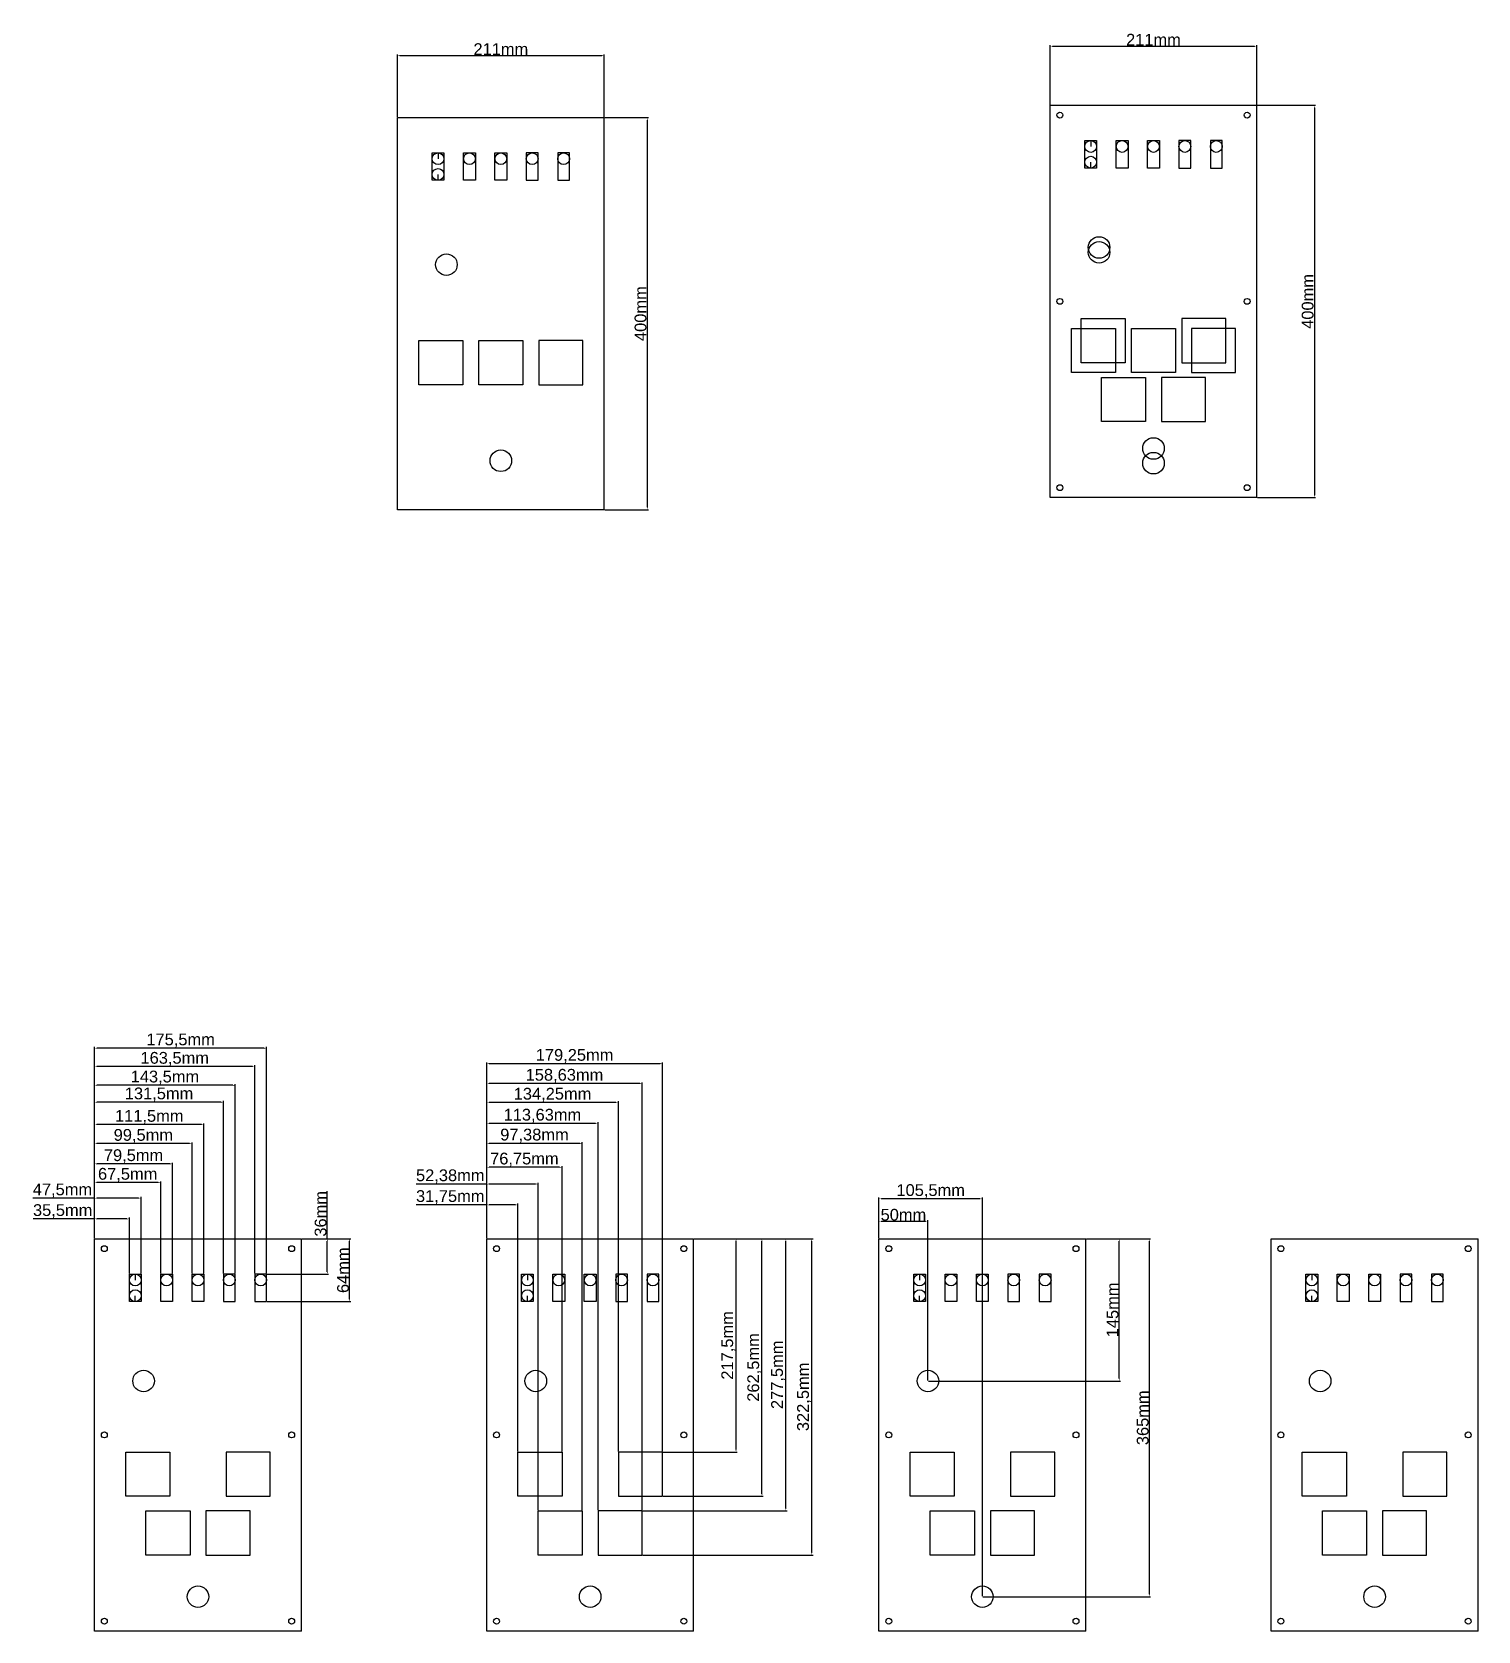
# Model space of a CAD drawing. Header units: centimetres. Extents: x 23876 to 29528, y 41633 to 43826.
# Drawn here: x 25174 to 26649, y 42195 to 43826 of the extents above; entities that cross this region are included whole.
import ezdxf

# ---------------------------------------------------------------- set-up
doc = ezdxf.new("R2010")
doc.units = ezdxf.units.CM
doc.styles.get("Standard").update_dxf_attribs({"font": 'arial.ttf'})
doc.dimstyles.new('ISO-25', dxfattribs={"dimtxt": 12, "dimasz": 2.5, "dimexe": 1.25, "dimexo": 0.625, "dimtad": 1, "dimtxsty": 'Standard', "dimcen": 2.5, "dimclrd": 1, "dimclre": 1, "dimadec": 0, "dimazin": 0, "dimtfac": 1, "dimtmove": 0, "dimatfit": 3, "dimfxl": 1, "dimarcsym": 0})

# ---------------------------------------------------------------- blocks, each defined once
blk = doc.blocks.new('*D36')
at = {"color": 1, "lineweight": -2, "transparency": 16777216}
for p, q in [((25237.6, 42615.6), (25175.1, 42615.6)), ((25237.6, 42595.9), (25237.6, 42616.9)), ((25270.6, 42615.6), (25240.1, 42615.6)), ((25273.1, 42559.9), (25273.1, 42616.9))]:
    blk.add_line(p, q, dxfattribs=at)
at = {"color": 1, "transparency": 16777216}
for points in [[(25240.1, 42616), (25240.1, 42615.2), (25237.6, 42615.6)], [(25270.6, 42616), (25270.6, 42615.2), (25273.1, 42615.6)]]:
    blk.add_solid(points, dxfattribs=at)
at = {"layer": 'Defpoints', "color": 0, "transparency": 16777216}
for p in [(25237.6, 42615.6), (25237.6, 42595.3), (25273.1, 42559.3)]:
    blk.add_point(p, dxfattribs=at)
at = {"color": 0, "transparency": 16777216, "insert": (25205.1, 42623.5), "char_height": 12, "attachment_point": 5}
blk.add_mtext('35,5mm', dxfattribs=at)
blk = doc.blocks.new('*D37')
at = {"color": 1, "lineweight": -2, "transparency": 16777216}
for p, q in [((25237.6, 42636.8), (25174.6, 42636.8)), ((25237.6, 42595.9), (25237.6, 42638)), ((25282.6, 42636.8), (25240.1, 42636.8)), ((25285.1, 42559.9), (25285.1, 42638))]:
    blk.add_line(p, q, dxfattribs=at)
at = {"color": 1, "transparency": 16777216}
for points in [[(25240.1, 42637.2), (25240.1, 42636.4), (25237.6, 42636.8)], [(25282.6, 42637.2), (25282.6, 42636.4), (25285.1, 42636.8)]]:
    blk.add_solid(points, dxfattribs=at)
at = {"layer": 'Defpoints', "color": 0, "transparency": 16777216}
for p in [(25237.6, 42636.8), (25237.6, 42595.3), (25285.1, 42559.3)]:
    blk.add_point(p, dxfattribs=at)
at = {"color": 0, "transparency": 16777216, "insert": (25204.9, 42644.6), "char_height": 12, "attachment_point": 5}
blk.add_mtext('47,5mm', dxfattribs=at)
blk = doc.blocks.new('*D38')
at = {"color": 1, "lineweight": -2, "transparency": 16777216}
for p, q in [((25237.6, 42595.9), (25237.6, 42653.9)), ((25302.6, 42652.6), (25240.1, 42652.6)), ((25305.1, 42559.9), (25305.1, 42653.9))]:
    blk.add_line(p, q, dxfattribs=at)
at = {"color": 1, "transparency": 16777216}
for points in [[(25240.1, 42653.1), (25240.1, 42652.2), (25237.6, 42652.6)], [(25302.6, 42653.1), (25302.6, 42652.2), (25305.1, 42652.6)]]:
    blk.add_solid(points, dxfattribs=at)
at = {"layer": 'Defpoints', "color": 0, "transparency": 16777216}
for p in [(25237.6, 42652.6), (25237.6, 42595.3), (25305.1, 42559.3)]:
    blk.add_point(p, dxfattribs=at)
at = {"color": 0, "transparency": 16777216, "insert": (25271.4, 42660.5), "char_height": 12, "attachment_point": 5}
blk.add_mtext('67,5mm', dxfattribs=at)
blk = doc.blocks.new('*D39')
at = {"color": 1, "lineweight": -2, "transparency": 16777216}
for p, q in [((25237.6, 42595.9), (25237.6, 42672.9)), ((25314.6, 42671.7), (25240.1, 42671.7)), ((25317.1, 42559.9), (25317.1, 42672.9))]:
    blk.add_line(p, q, dxfattribs=at)
at = {"color": 1, "transparency": 16777216}
for points in [[(25240.1, 42672.1), (25240.1, 42671.3), (25237.6, 42671.7)], [(25314.6, 42672.1), (25314.6, 42671.3), (25317.1, 42671.7)]]:
    blk.add_solid(points, dxfattribs=at)
at = {"layer": 'Defpoints', "color": 0, "transparency": 16777216}
for p in [(25237.6, 42671.7), (25237.6, 42595.3), (25317.1, 42559.3)]:
    blk.add_point(p, dxfattribs=at)
at = {"color": 0, "transparency": 16777216, "insert": (25277.4, 42679.5), "char_height": 12, "attachment_point": 5}
blk.add_mtext('79,5mm', dxfattribs=at)
blk = doc.blocks.new('*D40')
at = {"color": 1, "lineweight": -2, "transparency": 16777216}
for p, q in [((25237.6, 42595.9), (25237.6, 42693.6)), ((25334.6, 42692.4), (25240.1, 42692.4)), ((25337.1, 42559.9), (25337.1, 42693.6))]:
    blk.add_line(p, q, dxfattribs=at)
at = {"color": 1, "transparency": 16777216}
for points in [[(25240.1, 42692.8), (25240.1, 42692), (25237.6, 42692.4)], [(25334.6, 42692.8), (25334.6, 42692), (25337.1, 42692.4)]]:
    blk.add_solid(points, dxfattribs=at)
at = {"layer": 'Defpoints', "color": 0, "transparency": 16777216}
for p in [(25237.6, 42692.4), (25237.6, 42595.3), (25337.1, 42559.3)]:
    blk.add_point(p, dxfattribs=at)
at = {"color": 0, "transparency": 16777216, "insert": (25287.4, 42700.2), "char_height": 12, "attachment_point": 5}
blk.add_mtext('99,5mm', dxfattribs=at)
blk = doc.blocks.new('*D41')
at = {"color": 1, "lineweight": -2, "transparency": 16777216}
for p, q in [((25237.6, 42595.9), (25237.6, 42713.1)), ((25349.1, 42559.9), (25349.1, 42713.1)), ((25346.6, 42711.8), (25240.1, 42711.8))]:
    blk.add_line(p, q, dxfattribs=at)
at = {"color": 1, "transparency": 16777216}
for points in [[(25240.1, 42712.2), (25240.1, 42711.4), (25237.6, 42711.8)], [(25346.6, 42712.2), (25346.6, 42711.4), (25349.1, 42711.8)]]:
    blk.add_solid(points, dxfattribs=at)
at = {"layer": 'Defpoints', "color": 0, "transparency": 16777216}
for p in [(25237.6, 42711.8), (25237.6, 42595.3), (25349.1, 42559.3)]:
    blk.add_point(p, dxfattribs=at)
at = {"color": 0, "transparency": 16777216, "insert": (25293.4, 42719.6), "char_height": 12, "attachment_point": 5}
blk.add_mtext('111,5mm', dxfattribs=at)
blk = doc.blocks.new('*D42')
at = {"color": 1, "lineweight": -2, "transparency": 16777216}
for p, q in [((25237.6, 42595.9), (25237.6, 42735.9)), ((25366.6, 42734.6), (25240.1, 42734.6)), ((25369.1, 42559.9), (25369.1, 42735.9))]:
    blk.add_line(p, q, dxfattribs=at)
at = {"color": 1, "transparency": 16777216}
for points in [[(25240.1, 42735), (25240.1, 42734.2), (25237.6, 42734.6)], [(25366.6, 42735), (25366.6, 42734.2), (25369.1, 42734.6)]]:
    blk.add_solid(points, dxfattribs=at)
at = {"layer": 'Defpoints', "color": 0, "transparency": 16777216}
for p in [(25237.6, 42734.6), (25237.6, 42595.3), (25369.1, 42559.3)]:
    blk.add_point(p, dxfattribs=at)
at = {"color": 0, "transparency": 16777216, "insert": (25303.4, 42742.5), "char_height": 12, "attachment_point": 5}
blk.add_mtext('131,5mm', dxfattribs=at)
blk = doc.blocks.new('*D43')
at = {"color": 1, "lineweight": -2, "transparency": 16777216}
for p, q in [((25237.6, 42595.9), (25237.6, 42753.1)), ((25378.6, 42751.9), (25240.1, 42751.9)), ((25381.1, 42559.9), (25381.1, 42753.1))]:
    blk.add_line(p, q, dxfattribs=at)
at = {"color": 1, "transparency": 16777216}
for points in [[(25240.1, 42752.3), (25240.1, 42751.4), (25237.6, 42751.9)], [(25378.6, 42752.3), (25378.6, 42751.4), (25381.1, 42751.9)]]:
    blk.add_solid(points, dxfattribs=at)
at = {"layer": 'Defpoints', "color": 0, "transparency": 16777216}
for p in [(25237.6, 42751.9), (25237.6, 42595.3), (25381.1, 42559.3)]:
    blk.add_point(p, dxfattribs=at)
at = {"color": 0, "transparency": 16777216, "insert": (25309.4, 42759.7), "char_height": 12, "attachment_point": 5}
blk.add_mtext('143,5mm', dxfattribs=at)
blk = doc.blocks.new('*D44')
at = {"color": 1, "lineweight": -2, "transparency": 16777216}
for p, q in [((25237.6, 42595.9), (25237.6, 42772.3)), ((25398.6, 42771), (25240.1, 42771)), ((25401.1, 42559.9), (25401.1, 42772.3))]:
    blk.add_line(p, q, dxfattribs=at)
at = {"color": 1, "transparency": 16777216}
for points in [[(25240.1, 42771.4), (25240.1, 42770.6), (25237.6, 42771)], [(25398.6, 42771.4), (25398.6, 42770.6), (25401.1, 42771)]]:
    blk.add_solid(points, dxfattribs=at)
at = {"layer": 'Defpoints', "color": 0, "transparency": 16777216}
for p in [(25237.6, 42771), (25237.6, 42595.3), (25401.1, 42559.3)]:
    blk.add_point(p, dxfattribs=at)
at = {"color": 0, "transparency": 16777216, "insert": (25319.4, 42778.8), "char_height": 12, "attachment_point": 5}
blk.add_mtext('163,5mm', dxfattribs=at)
blk = doc.blocks.new('*D45')
at = {"color": 1, "lineweight": -2, "transparency": 16777216}
for p, q in [((25237.6, 42595.9), (25237.6, 42791)), ((25410.6, 42789.7), (25240.1, 42789.7)), ((25413.1, 42559.9), (25413.1, 42791))]:
    blk.add_line(p, q, dxfattribs=at)
at = {"color": 1, "transparency": 16777216}
for points in [[(25240.1, 42790.1), (25240.1, 42789.3), (25237.6, 42789.7)], [(25410.6, 42790.1), (25410.6, 42789.3), (25413.1, 42789.7)]]:
    blk.add_solid(points, dxfattribs=at)
at = {"layer": 'Defpoints', "color": 0, "transparency": 16777216}
for p in [(25237.6, 42789.7), (25237.6, 42595.3), (25413.1, 42559.3)]:
    blk.add_point(p, dxfattribs=at)
at = {"color": 0, "transparency": 16777216, "insert": (25325.4, 42797.6), "char_height": 12, "attachment_point": 5}
blk.add_mtext('175,5mm', dxfattribs=at)
blk = doc.blocks.new('*D49')
at = {"color": 1, "lineweight": -2, "transparency": 16777216}
for p, q in [((25637.6, 42629.9), (25565.8, 42629.9)), ((25637.6, 42595.9), (25637.6, 42631.2)), ((25666.9, 42629.9), (25640.1, 42629.9)), ((25669.4, 42378.4), (25669.4, 42631.2))]:
    blk.add_line(p, q, dxfattribs=at)
at = {"color": 1, "transparency": 16777216}
for points in [[(25640.1, 42630.3), (25640.1, 42629.5), (25637.6, 42629.9)], [(25666.9, 42630.3), (25666.9, 42629.5), (25669.4, 42629.9)]]:
    blk.add_solid(points, dxfattribs=at)
at = {"layer": 'Defpoints', "color": 0, "transparency": 16777216}
for p in [(25637.6, 42629.9), (25637.6, 42595.3), (25669.4, 42377.8)]:
    blk.add_point(p, dxfattribs=at)
at = {"color": 0, "transparency": 16777216, "insert": (25600.4, 42637.8), "char_height": 12, "attachment_point": 5}
blk.add_mtext('31,75mm', dxfattribs=at)
blk = doc.blocks.new('*D50')
at = {"color": 1, "lineweight": -2, "transparency": 16777216}
for p, q in [((25637.6, 42651.2), (25565.8, 42651.2)), ((25637.6, 42595.9), (25637.6, 42652.4)), ((25687.5, 42651.2), (25640.1, 42651.2)), ((25690, 42318.4), (25690, 42652.4))]:
    blk.add_line(p, q, dxfattribs=at)
at = {"color": 1, "transparency": 16777216}
for points in [[(25640.1, 42651.6), (25640.1, 42650.7), (25637.6, 42651.2)], [(25687.5, 42651.6), (25687.5, 42650.7), (25690, 42651.2)]]:
    blk.add_solid(points, dxfattribs=at)
at = {"layer": 'Defpoints', "color": 0, "transparency": 16777216}
for p in [(25637.6, 42651.2), (25637.6, 42595.3), (25690, 42317.8)]:
    blk.add_point(p, dxfattribs=at)
at = {"color": 0, "transparency": 16777216, "insert": (25600.4, 42659), "char_height": 12, "attachment_point": 5}
blk.add_mtext('52,38mm', dxfattribs=at)
blk = doc.blocks.new('*D51')
at = {"color": 1, "lineweight": -2, "transparency": 16777216}
for p, q in [((25637.6, 42595.9), (25637.6, 42669.5)), ((25711.9, 42668.3), (25640.1, 42668.3)), ((25714.4, 42378.4), (25714.4, 42669.5))]:
    blk.add_line(p, q, dxfattribs=at)
at = {"color": 1, "transparency": 16777216}
for points in [[(25640.1, 42668.7), (25640.1, 42667.9), (25637.6, 42668.3)], [(25711.9, 42668.7), (25711.9, 42667.9), (25714.4, 42668.3)]]:
    blk.add_solid(points, dxfattribs=at)
at = {"layer": 'Defpoints', "color": 0, "transparency": 16777216}
for p in [(25637.6, 42668.3), (25637.6, 42595.3), (25714.4, 42377.8)]:
    blk.add_point(p, dxfattribs=at)
at = {"color": 0, "transparency": 16777216, "insert": (25676, 42676.1), "char_height": 12, "attachment_point": 5}
blk.add_mtext('76,75mm', dxfattribs=at)
blk = doc.blocks.new('*D52')
at = {"color": 1, "lineweight": -2, "transparency": 16777216}
for p, q in [((25637.6, 42595.9), (25637.6, 42693.9)), ((25732.5, 42692.7), (25640.1, 42692.7)), ((25735, 42318.4), (25735, 42693.9))]:
    blk.add_line(p, q, dxfattribs=at)
at = {"color": 1, "transparency": 16777216}
for points in [[(25640.1, 42693.1), (25640.1, 42692.3), (25637.6, 42692.7)], [(25732.5, 42693.1), (25732.5, 42692.3), (25735, 42692.7)]]:
    blk.add_solid(points, dxfattribs=at)
at = {"layer": 'Defpoints', "color": 0, "transparency": 16777216}
for p in [(25637.6, 42692.7), (25637.6, 42595.3), (25735, 42317.8)]:
    blk.add_point(p, dxfattribs=at)
at = {"color": 0, "transparency": 16777216, "insert": (25686.3, 42700.5), "char_height": 12, "attachment_point": 5}
blk.add_mtext('97,38mm', dxfattribs=at)
blk = doc.blocks.new('*D53')
at = {"color": 1, "lineweight": -2, "transparency": 16777216}
for p, q in [((25637.6, 42595.9), (25637.6, 42714.3)), ((25751.2, 42318.4), (25751.2, 42714.3)), ((25748.7, 42713), (25640.1, 42713))]:
    blk.add_line(p, q, dxfattribs=at)
at = {"color": 1, "transparency": 16777216}
for points in [[(25640.1, 42713.4), (25640.1, 42712.6), (25637.6, 42713)], [(25748.7, 42713.4), (25748.7, 42712.6), (25751.2, 42713)]]:
    blk.add_solid(points, dxfattribs=at)
at = {"layer": 'Defpoints', "color": 0, "transparency": 16777216}
for p in [(25637.6, 42713), (25637.6, 42595.3), (25751.2, 42317.8)]:
    blk.add_point(p, dxfattribs=at)
at = {"color": 0, "transparency": 16777216, "insert": (25694.4, 42720.8), "char_height": 12, "attachment_point": 5}
blk.add_mtext('113,63mm', dxfattribs=at)
blk = doc.blocks.new('*D54')
at = {"color": 1, "lineweight": -2, "transparency": 16777216}
for p, q in [((25637.6, 42595.9), (25637.6, 42735.6)), ((25769.4, 42734.3), (25640.1, 42734.3)), ((25771.9, 42378.4), (25771.9, 42735.6))]:
    blk.add_line(p, q, dxfattribs=at)
at = {"color": 1, "transparency": 16777216}
for points in [[(25640.1, 42734.7), (25640.1, 42733.9), (25637.6, 42734.3)], [(25769.4, 42734.7), (25769.4, 42733.9), (25771.9, 42734.3)]]:
    blk.add_solid(points, dxfattribs=at)
at = {"layer": 'Defpoints', "color": 0, "transparency": 16777216}
for p in [(25637.6, 42734.3), (25637.6, 42595.3), (25771.9, 42377.8)]:
    blk.add_point(p, dxfattribs=at)
at = {"color": 0, "transparency": 16777216, "insert": (25704.7, 42742.2), "char_height": 12, "attachment_point": 5}
blk.add_mtext('134,25mm', dxfattribs=at)
blk = doc.blocks.new('*D55')
at = {"color": 1, "lineweight": -2, "transparency": 16777216}
for p, q in [((25637.6, 42595.9), (25637.6, 42754.9)), ((25793.7, 42753.6), (25640.1, 42753.6)), ((25796.2, 42318.4), (25796.2, 42754.9))]:
    blk.add_line(p, q, dxfattribs=at)
at = {"color": 1, "transparency": 16777216}
for points in [[(25640.1, 42754), (25640.1, 42753.2), (25637.6, 42753.6)], [(25793.7, 42754), (25793.7, 42753.2), (25796.2, 42753.6)]]:
    blk.add_solid(points, dxfattribs=at)
at = {"layer": 'Defpoints', "color": 0, "transparency": 16777216}
for p in [(25637.6, 42753.6), (25637.6, 42595.3), (25796.2, 42317.8)]:
    blk.add_point(p, dxfattribs=at)
at = {"color": 0, "transparency": 16777216, "insert": (25716.9, 42761.5), "char_height": 12, "attachment_point": 5}
blk.add_mtext('158,63mm', dxfattribs=at)
blk = doc.blocks.new('*D56')
at = {"color": 1, "lineweight": -2, "transparency": 16777216}
for p, q in [((25637.6, 42595.9), (25637.6, 42775.2)), ((25814.4, 42773.9), (25640.1, 42773.9)), ((25816.9, 42378.4), (25816.9, 42775.2))]:
    blk.add_line(p, q, dxfattribs=at)
at = {"color": 1, "transparency": 16777216}
for points in [[(25640.1, 42774.4), (25640.1, 42773.5), (25637.6, 42773.9)], [(25814.4, 42774.4), (25814.4, 42773.5), (25816.9, 42773.9)]]:
    blk.add_solid(points, dxfattribs=at)
at = {"layer": 'Defpoints', "color": 0, "transparency": 16777216}
for p in [(25637.6, 42773.9), (25637.6, 42595.3), (25816.9, 42377.8)]:
    blk.add_point(p, dxfattribs=at)
at = {"color": 0, "transparency": 16777216, "insert": (25727.2, 42781.8), "char_height": 12, "attachment_point": 5}
blk.add_mtext('179,25mm', dxfattribs=at)
blk = doc.blocks.new('*D57')
at = {"color": 1, "lineweight": -2, "transparency": 16777216}
for p, q in [((26037.6, 42595.9), (26037.6, 42614.3)), ((26085.1, 42613), (26040.1, 42613)), ((26087.6, 42450.9), (26087.6, 42614.3))]:
    blk.add_line(p, q, dxfattribs=at)
at = {"color": 1, "transparency": 16777216}
for points in [[(26040.1, 42613.4), (26040.1, 42612.6), (26037.6, 42613)], [(26085.1, 42613.4), (26085.1, 42612.6), (26087.6, 42613)]]:
    blk.add_solid(points, dxfattribs=at)
at = {"layer": 'Defpoints', "color": 0, "transparency": 16777216}
for p in [(26037.6, 42613), (26037.6, 42595.3), (26087.6, 42450.3)]:
    blk.add_point(p, dxfattribs=at)
at = {"color": 0, "transparency": 16777216, "insert": (26062.6, 42619.8), "char_height": 12, "attachment_point": 5}
blk.add_mtext('50mm', dxfattribs=at)
blk = doc.blocks.new('*D58')
at = {"color": 1, "lineweight": -2, "transparency": 16777216}
for p, q in [((26037.6, 42595.9), (26037.6, 42637.4)), ((26140.6, 42636.1), (26040.1, 42636.1)), ((26143.1, 42230.9), (26143.1, 42637.4))]:
    blk.add_line(p, q, dxfattribs=at)
at = {"color": 1, "transparency": 16777216}
for points in [[(26040.1, 42636.5), (26040.1, 42635.7), (26037.6, 42636.1)], [(26140.6, 42636.5), (26140.6, 42635.7), (26143.1, 42636.1)]]:
    blk.add_solid(points, dxfattribs=at)
at = {"layer": 'Defpoints', "color": 0, "transparency": 16777216}
for p in [(26037.6, 42636.1), (26037.6, 42595.3), (26143.1, 42230.3)]:
    blk.add_point(p, dxfattribs=at)
at = {"color": 0, "transparency": 16777216, "insert": (26090.4, 42643.9), "char_height": 12, "attachment_point": 5}
blk.add_mtext('105,5mm', dxfattribs=at)
blk = doc.blocks.new('*D59')
at = {"color": 1, "lineweight": -2, "transparency": 16777216}
for p, q in [((25475, 42595.3), (25475, 42643.8)), ((25449.2, 42595.3), (25476.2, 42595.3)), ((25475, 42561.8), (25475, 42592.8)), ((25413.7, 42559.3), (25476.2, 42559.3))]:
    blk.add_line(p, q, dxfattribs=at)
at = {"color": 1, "transparency": 16777216}
for points in [[(25474.6, 42592.8), (25475.4, 42592.8), (25475, 42595.3)], [(25474.6, 42561.8), (25475.4, 42561.8), (25475, 42559.3)]]:
    blk.add_solid(points, dxfattribs=at)
at = {"layer": 'Defpoints', "color": 0, "transparency": 16777216}
for p in [(25448.6, 42595.3), (25475, 42595.3), (25413.1, 42559.3)]:
    blk.add_point(p, dxfattribs=at)
at = {"color": 0, "transparency": 16777216, "insert": (25468.2, 42620.8), "char_height": 12, "attachment_point": 5, "rotation": 90}
blk.add_mtext('36mm', dxfattribs=at)
blk = doc.blocks.new('*D60')
at = {"color": 1, "lineweight": -2, "transparency": 16777216}
for p, q in [((25449.2, 42595.3), (25499.1, 42595.3)), ((25497.8, 42533.8), (25497.8, 42592.8)), ((25413.7, 42531.3), (25499.1, 42531.3))]:
    blk.add_line(p, q, dxfattribs=at)
at = {"color": 1, "transparency": 16777216}
for points in [[(25497.4, 42592.8), (25498.3, 42592.8), (25497.8, 42595.3)], [(25497.4, 42533.8), (25498.3, 42533.8), (25497.8, 42531.3)]]:
    blk.add_solid(points, dxfattribs=at)
at = {"layer": 'Defpoints', "color": 0, "transparency": 16777216}
for p in [(25448.6, 42595.3), (25497.8, 42595.3), (25413.1, 42531.3)]:
    blk.add_point(p, dxfattribs=at)
at = {"color": 0, "transparency": 16777216, "insert": (25491.1, 42563.3), "char_height": 12, "attachment_point": 5, "rotation": 90}
blk.add_mtext('64mm', dxfattribs=at)
blk = doc.blocks.new('*D61')
at = {"color": 1, "lineweight": -2, "transparency": 16777216}
for p, q in [((25849.2, 42595.3), (25893.1, 42595.3)), ((25891.9, 42380.3), (25891.9, 42592.8)), ((25817.5, 42377.8), (25893.1, 42377.8))]:
    blk.add_line(p, q, dxfattribs=at)
at = {"color": 1, "transparency": 16777216}
for points in [[(25891.4, 42592.8), (25892.3, 42592.8), (25891.9, 42595.3)], [(25891.4, 42380.3), (25892.3, 42380.3), (25891.9, 42377.8)]]:
    blk.add_solid(points, dxfattribs=at)
at = {"layer": 'Defpoints', "color": 0, "transparency": 16777216}
for p in [(25848.6, 42595.3), (25891.9, 42595.3), (25816.9, 42377.8)]:
    blk.add_point(p, dxfattribs=at)
at = {"color": 0, "transparency": 16777216, "insert": (25884, 42486.6), "char_height": 12, "attachment_point": 5, "rotation": 90}
blk.add_mtext('217,5mm', dxfattribs=at)
blk = doc.blocks.new('*D62')
at = {"color": 1, "lineweight": -2, "transparency": 16777216}
for p, q in [((25849.2, 42595.3), (25919.6, 42595.3)), ((25918.3, 42335.3), (25918.3, 42592.8)), ((25817.5, 42332.8), (25919.6, 42332.8))]:
    blk.add_line(p, q, dxfattribs=at)
at = {"color": 1, "transparency": 16777216}
for points in [[(25917.9, 42592.8), (25918.7, 42592.8), (25918.3, 42595.3)], [(25917.9, 42335.3), (25918.7, 42335.3), (25918.3, 42332.8)]]:
    blk.add_solid(points, dxfattribs=at)
at = {"layer": 'Defpoints', "color": 0, "transparency": 16777216}
for p in [(25848.6, 42595.3), (25918.3, 42595.3), (25816.9, 42332.8)]:
    blk.add_point(p, dxfattribs=at)
at = {"color": 0, "transparency": 16777216, "insert": (25910.5, 42464.1), "char_height": 12, "attachment_point": 5, "rotation": 90}
blk.add_mtext('262,5mm', dxfattribs=at)
blk = doc.blocks.new('*D63')
at = {"color": 1, "lineweight": -2, "transparency": 16777216}
for p, q in [((25849.9, 42595.3), (25943.9, 42595.3)), ((25942.7, 42320.3), (25942.7, 42592.8)), ((25796.9, 42317.8), (25943.9, 42317.8))]:
    blk.add_line(p, q, dxfattribs=at)
at = {"color": 1, "transparency": 16777216}
for points in [[(25942.3, 42592.8), (25943.1, 42592.8), (25942.7, 42595.3)], [(25942.3, 42320.3), (25943.1, 42320.3), (25942.7, 42317.8)]]:
    blk.add_solid(points, dxfattribs=at)
at = {"layer": 'Defpoints', "color": 0, "transparency": 16777216}
for p in [(25849.2, 42595.3), (25942.7, 42595.3), (25796.2, 42317.8)]:
    blk.add_point(p, dxfattribs=at)
at = {"color": 0, "transparency": 16777216, "insert": (25934.8, 42456.6), "char_height": 12, "attachment_point": 5, "rotation": 90}
blk.add_mtext('277,5mm', dxfattribs=at)
blk = doc.blocks.new('*D64')
at = {"color": 1, "lineweight": -2, "transparency": 16777216}
for p, q in [((25849.2, 42595.3), (25970.4, 42595.3)), ((25969.1, 42275.3), (25969.1, 42592.8)), ((25796.9, 42272.8), (25970.4, 42272.8))]:
    blk.add_line(p, q, dxfattribs=at)
at = {"color": 1, "transparency": 16777216}
for points in [[(25968.7, 42592.8), (25969.6, 42592.8), (25969.1, 42595.3)], [(25968.7, 42275.3), (25969.6, 42275.3), (25969.1, 42272.8)]]:
    blk.add_solid(points, dxfattribs=at)
at = {"layer": 'Defpoints', "color": 0, "transparency": 16777216}
for p in [(25848.6, 42595.3), (25969.1, 42595.3), (25796.2, 42272.8)]:
    blk.add_point(p, dxfattribs=at)
at = {"color": 0, "transparency": 16777216, "insert": (25961.3, 42434.1), "char_height": 12, "attachment_point": 5, "rotation": 90}
blk.add_mtext('322,5mm', dxfattribs=at)
blk = doc.blocks.new('*D65')
at = {"color": 1, "lineweight": -2, "transparency": 16777216}
for p, q in [((26249.2, 42595.3), (26284, 42595.3)), ((26282.7, 42452.8), (26282.7, 42592.8)), ((26088.2, 42450.3), (26284, 42450.3))]:
    blk.add_line(p, q, dxfattribs=at)
at = {"color": 1, "transparency": 16777216}
for points in [[(26282.3, 42592.8), (26283.1, 42592.8), (26282.7, 42595.3)], [(26282.3, 42452.8), (26283.1, 42452.8), (26282.7, 42450.3)]]:
    blk.add_solid(points, dxfattribs=at)
at = {"layer": 'Defpoints', "color": 0, "transparency": 16777216}
for p in [(26248.6, 42595.3), (26282.7, 42595.3), (26087.6, 42450.3)]:
    blk.add_point(p, dxfattribs=at)
at = {"color": 0, "transparency": 16777216, "insert": (26275.9, 42522.8), "char_height": 12, "attachment_point": 5, "rotation": 90}
blk.add_mtext('145mm', dxfattribs=at)
blk = doc.blocks.new('*D66')
at = {"color": 1, "lineweight": -2, "transparency": 16777216}
for p, q in [((26249.9, 42595.3), (26314.7, 42595.3)), ((26313.5, 42232.8), (26313.5, 42592.8)), ((26143.7, 42230.3), (26314.7, 42230.3))]:
    blk.add_line(p, q, dxfattribs=at)
at = {"color": 1, "transparency": 16777216}
for points in [[(26313.1, 42592.8), (26313.9, 42592.8), (26313.5, 42595.3)], [(26313.1, 42232.8), (26313.9, 42232.8), (26313.5, 42230.3)]]:
    blk.add_solid(points, dxfattribs=at)
at = {"layer": 'Defpoints', "color": 0, "transparency": 16777216}
for p in [(26249.2, 42595.3), (26313.5, 42595.3), (26143.1, 42230.3)]:
    blk.add_point(p, dxfattribs=at)
at = {"color": 0, "transparency": 16777216, "insert": (26306.7, 42412.8), "char_height": 12, "attachment_point": 5, "rotation": 90}
blk.add_mtext('365mm', dxfattribs=at)
blk = doc.blocks.new('*D74')
at = {"color": 1, "lineweight": -2, "transparency": 16777216}
for p, q in [((26212.1, 43752), (26212.1, 43812.9)), ((26214.6, 43811.7), (26420.6, 43811.7)), ((26423.1, 43752), (26423.1, 43812.9))]:
    blk.add_line(p, q, dxfattribs=at)
at = {"color": 1, "transparency": 16777216}
for points in [[(26214.6, 43812.1), (26214.6, 43811.3), (26212.1, 43811.7)], [(26420.6, 43812.1), (26420.6, 43811.3), (26423.1, 43811.7)]]:
    blk.add_solid(points, dxfattribs=at)
at = {"layer": 'Defpoints', "color": 0, "transparency": 16777216}
for p in [(26423.1, 43811.7), (26212.1, 43751.4), (26423.1, 43751.4)]:
    blk.add_point(p, dxfattribs=at)
at = {"color": 0, "transparency": 16777216, "insert": (26317.6, 43818.3), "char_height": 12, "attachment_point": 5}
blk.add_mtext('211mm', dxfattribs=at)
blk = doc.blocks.new('*D75')
at = {"color": 1, "lineweight": -2, "transparency": 16777216}
for p, q in [((26423.8, 43751.4), (26482.9, 43751.4)), ((26481.7, 43748.9), (26481.7, 43353.9)), ((26423.8, 43351.4), (26482.9, 43351.4))]:
    blk.add_line(p, q, dxfattribs=at)
at = {"color": 1, "transparency": 16777216}
for points in [[(26481.3, 43748.9), (26482.1, 43748.9), (26481.7, 43751.4)], [(26481.3, 43353.9), (26482.1, 43353.9), (26481.7, 43351.4)]]:
    blk.add_solid(points, dxfattribs=at)
at = {"layer": 'Defpoints', "color": 0, "transparency": 16777216}
for p in [(26423.1, 43751.4), (26423.1, 43351.4), (26481.7, 43351.4)]:
    blk.add_point(p, dxfattribs=at)
at = {"color": 0, "transparency": 16777216, "insert": (26474.9, 43551.4), "char_height": 12, "attachment_point": 5, "rotation": 90}
blk.add_mtext('400mm', dxfattribs=at)
blk = doc.blocks.new('*D76')
at = {"color": 1, "lineweight": -2, "transparency": 16777216}
for p, q in [((25546.5, 43739.5), (25546.5, 43803.3)), ((25549, 43802.1), (25755, 43802.1)), ((25757.5, 43739.5), (25757.5, 43803.3))]:
    blk.add_line(p, q, dxfattribs=at)
at = {"color": 1, "transparency": 16777216}
for points in [[(25549, 43802.5), (25549, 43801.6), (25546.5, 43802.1)], [(25755, 43802.5), (25755, 43801.6), (25757.5, 43802.1)]]:
    blk.add_solid(points, dxfattribs=at)
at = {"layer": 'Defpoints', "color": 0, "transparency": 16777216}
for p in [(25757.5, 43802.1), (25546.5, 43738.9), (25757.5, 43738.9)]:
    blk.add_point(p, dxfattribs=at)
at = {"color": 0, "transparency": 16777216, "insert": (25652, 43808.7), "char_height": 12, "attachment_point": 5}
blk.add_mtext('211mm', dxfattribs=at)
blk = doc.blocks.new('*D77')
at = {"color": 1, "lineweight": -2, "transparency": 16777216}
for p, q in [((25758.1, 43738.9), (25802.5, 43738.9)), ((25801.3, 43736.4), (25801.3, 43341.4)), ((25758.1, 43338.9), (25802.5, 43338.9))]:
    blk.add_line(p, q, dxfattribs=at)
at = {"color": 1, "transparency": 16777216}
for points in [[(25800.9, 43736.4), (25801.7, 43736.4), (25801.3, 43738.9)], [(25800.9, 43341.4), (25801.7, 43341.4), (25801.3, 43338.9)]]:
    blk.add_solid(points, dxfattribs=at)
at = {"layer": 'Defpoints', "color": 0, "transparency": 16777216}
for p in [(25757.5, 43738.9), (25757.5, 43338.9), (25801.3, 43338.9)]:
    blk.add_point(p, dxfattribs=at)
at = {"color": 0, "transparency": 16777216, "insert": (25794.5, 43538.9), "char_height": 12, "attachment_point": 5, "rotation": 90}
blk.add_mtext('400mm', dxfattribs=at)

msp = doc.modelspace()

# ---------------------------------------------------------------- linework, layer by layer
at = {"color": 2}
for p, q in [((26212.137, 43351.416), (26212.137, 43751.416)), ((26212.137, 43751.416), (26423.137, 43751.416)), ((26423.137, 43351.416), (26423.137, 43751.416)), ((26247.637, 43715.416), (26259.637, 43715.416)), ((26247.637, 43687.416), (26247.637, 43715.416)), ((26253.637, 43715.416), (26253.637, 43709.416)), ((26259.637, 43715.416), (26259.637, 43687.416)), ((26279.637, 43715.416), (26291.637, 43715.416)), ((26279.637, 43687.416), (26279.637, 43715.416)), ((26291.637, 43715.416), (26291.637, 43687.416)), ((26311.637, 43715.416), (26323.637, 43715.416)), ((26311.637, 43687.416), (26311.637, 43715.416)), ((26323.637, 43715.416), (26323.637, 43687.416)), ((26355.637, 43715.416), (26343.637, 43715.416)), ((26343.637, 43715.416), (26343.637, 43687.416)), ((26355.637, 43687.416), (26355.637, 43715.416)), ((26387.637, 43715.416), (26375.637, 43715.416)), ((26375.637, 43715.416), (26375.637, 43687.416)), ((26387.637, 43687.416), (26387.637, 43715.416)), ((26253.637, 43687.416), (26253.637, 43693.416)), ((26259.637, 43687.416), (26247.637, 43687.416)), ((26291.637, 43687.416), (26279.637, 43687.416)), ((26323.637, 43687.416), (26311.637, 43687.416)), ((26343.637, 43687.416), (26355.637, 43687.416)), ((26375.637, 43687.416), (26387.637, 43687.416)), ((26243.887, 43533.916), (26288.887, 43533.916)), ((26243.887, 43488.916), (26243.887, 43533.916)), ((26288.887, 43533.916), (26288.887, 43488.916)), ((26391.387, 43533.916), (26346.387, 43533.916)), ((26346.387, 43533.916), (26346.387, 43488.916)), ((26391.387, 43488.916), (26391.387, 43533.916)), ((26288.887, 43488.916), (26243.887, 43488.916)), ((26346.387, 43488.916), (26391.387, 43488.916)), ((26264.512, 43473.916), (26309.512, 43473.916)), ((26264.512, 43428.916), (26264.512, 43473.916)), ((26309.512, 43473.916), (26309.512, 43428.916)), ((26370.762, 43473.916), (26325.762, 43473.916)), ((26325.762, 43473.916), (26325.762, 43428.916)), ((26370.762, 43428.916), (26370.762, 43473.916)), ((26309.512, 43428.916), (26264.512, 43428.916)), ((26325.762, 43428.916), (26370.762, 43428.916)), ((26423.137, 43351.416), (26212.137, 43351.416))]:
    msp.add_line(p, q, dxfattribs=at)
at = {"color": 4}
for p, q in [((26212.137, 43351.416), (26212.137, 43751.416)), ((26212.137, 43751.416), (26423.137, 43751.416)), ((26423.137, 43351.416), (26423.137, 43751.416)), ((26247.637, 43715.416), (26259.637, 43715.416)), ((26247.637, 43687.416), (26247.637, 43715.416)), ((26253.637, 43715.416), (26253.637, 43709.416)), ((26259.637, 43715.416), (26259.637, 43687.416)), ((26279.637, 43715.416), (26291.637, 43715.416)), ((26279.637, 43687.416), (26279.637, 43715.416)), ((26291.637, 43715.416), (26291.637, 43687.416)), ((26311.637, 43715.416), (26323.637, 43715.416)), ((26311.637, 43687.416), (26311.637, 43715.416)), ((26323.637, 43715.416), (26323.637, 43687.416)), ((26355.637, 43715.416), (26343.637, 43715.416)), ((26343.637, 43715.416), (26343.637, 43687.416)), ((26355.637, 43687.416), (26355.637, 43715.416)), ((26387.637, 43715.416), (26375.637, 43715.416)), ((26375.637, 43715.416), (26375.637, 43687.416)), ((26387.637, 43687.416), (26387.637, 43715.416)), ((26253.637, 43687.416), (26253.637, 43693.416)), ((26259.637, 43687.416), (26247.637, 43687.416)), ((26291.637, 43687.416), (26279.637, 43687.416)), ((26323.637, 43687.416), (26311.637, 43687.416)), ((26343.637, 43687.416), (26355.637, 43687.416)), ((26375.637, 43687.416), (26387.637, 43687.416)), ((26233.887, 43523.916), (26278.887, 43523.916)), ((26233.887, 43478.916), (26233.887, 43523.916)), ((26278.887, 43523.916), (26278.887, 43478.916)), ((26295.137, 43523.916), (26340.137, 43523.916)), ((26295.137, 43478.916), (26295.137, 43523.916)), ((26340.137, 43523.916), (26340.137, 43478.916)), ((26401.387, 43523.916), (26356.387, 43523.916)), ((26356.387, 43523.916), (26356.387, 43478.916)), ((26401.387, 43478.916), (26401.387, 43523.916)), ((26278.887, 43478.916), (26233.887, 43478.916)), ((26340.137, 43478.916), (26295.137, 43478.916)), ((26356.387, 43478.916), (26401.387, 43478.916)), ((26423.137, 43351.416), (26212.137, 43351.416))]:
    msp.add_line(p, q, dxfattribs=at)
for p, q in [((25546.486, 43338.891), (25546.486, 43738.891)), ((25546.486, 43738.891), (25757.486, 43738.891)), ((25757.486, 43338.891), (25757.486, 43738.891)), ((25581.986, 43702.891), (25593.986, 43702.891)), ((25581.986, 43674.891), (25581.986, 43702.891)), ((25587.986, 43702.891), (25587.986, 43696.891)), ((25593.986, 43702.891), (25593.986, 43674.891)), ((25613.986, 43702.891), (25625.986, 43702.891)), ((25613.986, 43674.891), (25613.986, 43702.891)), ((25625.986, 43702.891), (25625.986, 43674.891)), ((25645.986, 43702.891), (25657.986, 43702.891)), ((25645.986, 43674.891), (25645.986, 43702.891)), ((25657.986, 43702.891), (25657.986, 43674.891)), ((25689.986, 43702.891), (25677.986, 43702.891)), ((25677.986, 43702.891), (25677.986, 43674.891)), ((25689.986, 43674.891), (25689.986, 43702.891)), ((25721.986, 43702.891), (25709.986, 43702.891)), ((25709.986, 43702.891), (25709.986, 43674.891)), ((25721.986, 43674.891), (25721.986, 43702.891)), ((25587.986, 43674.891), (25587.986, 43680.891)), ((25593.986, 43674.891), (25581.986, 43674.891)), ((25625.986, 43674.891), (25613.986, 43674.891)), ((25657.986, 43674.891), (25645.986, 43674.891)), ((25677.986, 43674.891), (25689.986, 43674.891)), ((25709.986, 43674.891), (25721.986, 43674.891)), ((25568.236, 43511.391), (25613.236, 43511.391)), ((25568.236, 43466.391), (25568.236, 43511.391)), ((25613.236, 43511.391), (25613.236, 43466.391)), ((25629.486, 43511.391), (25674.486, 43511.391)), ((25629.486, 43466.391), (25629.486, 43511.391)), ((25674.486, 43511.391), (25674.486, 43466.391)), ((25735.736, 43511.391), (25690.736, 43511.391)), ((25690.736, 43511.391), (25690.736, 43466.391)), ((25735.736, 43466.391), (25735.736, 43511.391)), ((25613.236, 43466.391), (25568.236, 43466.391)), ((25674.486, 43466.391), (25629.486, 43466.391)), ((25690.736, 43466.391), (25735.736, 43466.391)), ((25757.486, 43338.891), (25546.486, 43338.891)), ((25237.619, 42195.301), (25237.619, 42595.301)), ((25237.619, 42595.301), (25448.619, 42595.301)), ((25448.619, 42195.301), (25448.619, 42595.301)), ((25637.619, 42195.301), (25637.619, 42595.301)), ((25637.619, 42595.301), (25848.619, 42595.301)), ((25848.619, 42195.301), (25848.619, 42595.301)), ((26037.619, 42195.301), (26037.619, 42595.301)), ((26037.619, 42595.301), (26248.619, 42595.301)), ((26248.619, 42195.301), (26248.619, 42595.301)), ((26437.619, 42195.301), (26437.619, 42595.301)), ((26437.619, 42595.301), (26648.619, 42595.301)), ((26648.619, 42195.301), (26648.619, 42595.301)), ((25273.119, 42559.301), (25285.119, 42559.301)), ((25273.119, 42531.301), (25273.119, 42559.301)), ((25279.119, 42559.301), (25279.119, 42553.301)), ((25285.119, 42559.301), (25285.119, 42531.301)), ((25305.119, 42559.301), (25317.119, 42559.301)), ((25305.119, 42531.301), (25305.119, 42559.301)), ((25317.119, 42559.301), (25317.119, 42531.301)), ((25337.119, 42559.301), (25349.119, 42559.301)), ((25337.119, 42531.301), (25337.119, 42559.301)), ((25349.119, 42559.301), (25349.119, 42531.301)), ((25381.119, 42559.301), (25369.119, 42559.301)), ((25369.119, 42559.301), (25369.119, 42531.301)), ((25381.119, 42531.301), (25381.119, 42559.301)), ((25413.119, 42559.301), (25401.119, 42559.301)), ((25401.119, 42559.301), (25401.119, 42531.301)), ((25413.119, 42531.301), (25413.119, 42559.301)), ((25673.119, 42559.301), (25685.119, 42559.301)), ((25673.119, 42531.301), (25673.119, 42559.301)), ((25679.119, 42559.301), (25679.119, 42553.301)), ((25685.119, 42559.301), (25685.119, 42531.301)), ((25705.119, 42559.301), (25717.119, 42559.301)), ((25705.119, 42531.301), (25705.119, 42559.301)), ((25717.119, 42559.301), (25717.119, 42531.301)), ((25737.119, 42559.301), (25749.119, 42559.301)), ((25737.119, 42531.301), (25737.119, 42559.301)), ((25749.119, 42559.301), (25749.119, 42531.301)), ((25781.119, 42559.301), (25769.119, 42559.301)), ((25769.119, 42559.301), (25769.119, 42531.301)), ((25781.119, 42531.301), (25781.119, 42559.301)), ((25813.119, 42559.301), (25801.119, 42559.301)), ((25801.119, 42559.301), (25801.119, 42531.301)), ((25813.119, 42531.301), (25813.119, 42559.301)), ((26073.119, 42559.301), (26085.119, 42559.301)), ((26073.119, 42531.301), (26073.119, 42559.301)), ((26079.119, 42559.301), (26079.119, 42553.301)), ((26085.119, 42559.301), (26085.119, 42531.301)), ((26105.119, 42559.301), (26117.119, 42559.301)), ((26105.119, 42531.301), (26105.119, 42559.301)), ((26117.119, 42559.301), (26117.119, 42531.301)), ((26137.119, 42559.301), (26149.119, 42559.301)), ((26137.119, 42531.301), (26137.119, 42559.301)), ((26149.119, 42559.301), (26149.119, 42531.301)), ((26181.119, 42559.301), (26169.119, 42559.301)), ((26169.119, 42559.301), (26169.119, 42531.301)), ((26181.119, 42531.301), (26181.119, 42559.301)), ((26213.119, 42559.301), (26201.119, 42559.301)), ((26201.119, 42559.301), (26201.119, 42531.301)), ((26213.119, 42531.301), (26213.119, 42559.301)), ((26473.119, 42559.301), (26485.119, 42559.301)), ((26473.119, 42531.301), (26473.119, 42559.301)), ((26479.119, 42559.301), (26479.119, 42553.301)), ((26485.119, 42559.301), (26485.119, 42531.301)), ((26505.119, 42559.301), (26517.119, 42559.301)), ((26505.119, 42531.301), (26505.119, 42559.301)), ((26517.119, 42559.301), (26517.119, 42531.301)), ((26537.119, 42559.301), (26549.119, 42559.301)), ((26537.119, 42531.301), (26537.119, 42559.301)), ((26549.119, 42559.301), (26549.119, 42531.301)), ((26581.119, 42559.301), (26569.119, 42559.301)), ((26569.119, 42559.301), (26569.119, 42531.301)), ((26581.119, 42531.301), (26581.119, 42559.301)), ((26613.119, 42559.301), (26601.119, 42559.301)), ((26601.119, 42559.301), (26601.119, 42531.301)), ((26613.119, 42531.301), (26613.119, 42559.301)), ((25279.119, 42531.301), (25279.119, 42537.301)), ((25679.119, 42531.301), (25679.119, 42537.301)), ((26079.119, 42531.301), (26079.119, 42537.301)), ((26479.119, 42531.301), (26479.119, 42537.301)), ((25285.119, 42531.301), (25273.119, 42531.301)), ((25317.119, 42531.301), (25305.119, 42531.301)), ((25349.119, 42531.301), (25337.119, 42531.301)), ((25369.119, 42531.301), (25381.119, 42531.301)), ((25401.119, 42531.301), (25413.119, 42531.301)), ((25685.119, 42531.301), (25673.119, 42531.301)), ((25717.119, 42531.301), (25705.119, 42531.301)), ((25749.119, 42531.301), (25737.119, 42531.301)), ((25769.119, 42531.301), (25781.119, 42531.301)), ((25801.119, 42531.301), (25813.119, 42531.301)), ((26085.119, 42531.301), (26073.119, 42531.301)), ((26117.119, 42531.301), (26105.119, 42531.301)), ((26149.119, 42531.301), (26137.119, 42531.301)), ((26169.119, 42531.301), (26181.119, 42531.301)), ((26201.119, 42531.301), (26213.119, 42531.301)), ((26485.119, 42531.301), (26473.119, 42531.301)), ((26517.119, 42531.301), (26505.119, 42531.301)), ((26549.119, 42531.301), (26537.119, 42531.301)), ((26569.119, 42531.301), (26581.119, 42531.301)), ((26601.119, 42531.301), (26613.119, 42531.301)), ((25269.369, 42377.801), (25314.369, 42377.801)), ((25269.369, 42332.801), (25269.369, 42377.801)), ((25314.369, 42377.801), (25314.369, 42332.801)), ((25416.869, 42377.801), (25371.869, 42377.801)), ((25371.869, 42377.801), (25371.869, 42332.801)), ((25416.869, 42332.801), (25416.869, 42377.801)), ((25669.369, 42377.801), (25714.369, 42377.801)), ((25669.369, 42332.801), (25669.369, 42377.801)), ((25714.369, 42377.801), (25714.369, 42332.801)), ((25816.869, 42377.801), (25771.869, 42377.801)), ((25771.869, 42377.801), (25771.869, 42332.801)), ((25816.869, 42332.801), (25816.869, 42377.801)), ((26069.369, 42377.801), (26114.369, 42377.801)), ((26069.369, 42332.801), (26069.369, 42377.801)), ((26114.369, 42377.801), (26114.369, 42332.801)), ((26216.869, 42377.801), (26171.869, 42377.801)), ((26171.869, 42377.801), (26171.869, 42332.801)), ((26216.869, 42332.801), (26216.869, 42377.801)), ((26469.369, 42377.801), (26514.369, 42377.801)), ((26469.369, 42332.801), (26469.369, 42377.801)), ((26514.369, 42377.801), (26514.369, 42332.801)), ((26616.869, 42377.801), (26571.869, 42377.801)), ((26571.869, 42377.801), (26571.869, 42332.801)), ((26616.869, 42332.801), (26616.869, 42377.801)), ((25314.369, 42332.801), (25269.369, 42332.801)), ((25371.869, 42332.801), (25416.869, 42332.801)), ((25714.369, 42332.801), (25669.369, 42332.801)), ((25771.869, 42332.801), (25816.869, 42332.801)), ((26114.369, 42332.801), (26069.369, 42332.801)), ((26171.869, 42332.801), (26216.869, 42332.801)), ((26514.369, 42332.801), (26469.369, 42332.801)), ((26571.869, 42332.801), (26616.869, 42332.801)), ((25289.994, 42317.801), (25334.994, 42317.801)), ((25289.994, 42272.801), (25289.994, 42317.801)), ((25334.994, 42317.801), (25334.994, 42272.801)), ((25396.244, 42317.801), (25351.244, 42317.801)), ((25351.244, 42317.801), (25351.244, 42272.801)), ((25396.244, 42272.801), (25396.244, 42317.801)), ((25689.994, 42317.801), (25734.994, 42317.801)), ((25689.994, 42272.801), (25689.994, 42317.801)), ((25734.994, 42317.801), (25734.994, 42272.801)), ((25796.244, 42317.801), (25751.244, 42317.801)), ((25751.244, 42317.801), (25751.244, 42272.801)), ((25796.244, 42272.801), (25796.244, 42317.801)), ((26089.994, 42317.801), (26134.994, 42317.801)), ((26089.994, 42272.801), (26089.994, 42317.801)), ((26134.994, 42317.801), (26134.994, 42272.801)), ((26196.244, 42317.801), (26151.244, 42317.801)), ((26151.244, 42317.801), (26151.244, 42272.801)), ((26196.244, 42272.801), (26196.244, 42317.801)), ((26489.994, 42317.801), (26534.994, 42317.801)), ((26489.994, 42272.801), (26489.994, 42317.801)), ((26534.994, 42317.801), (26534.994, 42272.801)), ((26596.244, 42317.801), (26551.244, 42317.801)), ((26551.244, 42317.801), (26551.244, 42272.801)), ((26596.244, 42272.801), (26596.244, 42317.801)), ((25334.994, 42272.801), (25289.994, 42272.801)), ((25351.244, 42272.801), (25396.244, 42272.801)), ((25734.994, 42272.801), (25689.994, 42272.801)), ((25751.244, 42272.801), (25796.244, 42272.801)), ((26134.994, 42272.801), (26089.994, 42272.801)), ((26151.244, 42272.801), (26196.244, 42272.801)), ((26534.994, 42272.801), (26489.994, 42272.801)), ((26551.244, 42272.801), (26596.244, 42272.801)), ((25448.619, 42195.301), (25237.619, 42195.301)), ((25848.619, 42195.301), (25637.619, 42195.301)), ((26248.619, 42195.301), (26037.619, 42195.301)), ((26648.619, 42195.301), (26437.619, 42195.301))]:
    msp.add_line(p, q)
at = {"color": 2}
for centre, radius in [((26222.137, 43741.416), 3), ((26222.137, 43741.416), 3), ((26413.137, 43741.416), 3), ((26413.137, 43741.416), 3), ((26253.637, 43709.416), 6), ((26285.637, 43709.416), 6), ((26317.637, 43709.416), 6), ((26349.637, 43709.416), 6), ((26381.637, 43709.416), 6), ((26253.637, 43693.416), 6), ((26262.137, 43606.416), 11), ((26222.137, 43551.416), 3), ((26413.137, 43551.416), 3), ((26317.637, 43386.416), 11), ((26222.137, 43361.416), 3), ((26413.137, 43361.416), 3)]:
    msp.add_circle(centre, radius, dxfattribs=at)
at = {"color": 4}
for centre, radius in [((26253.637, 43709.416), 6), ((26285.637, 43709.416), 6), ((26317.637, 43709.416), 6), ((26349.637, 43709.416), 6), ((26381.637, 43709.416), 6), ((26253.637, 43693.416), 6), ((26262.137, 43601.416), 11), ((26317.637, 43401.416), 11)]:
    msp.add_circle(centre, radius, dxfattribs=at)
for centre, radius in [((25587.986, 43696.891), 6), ((25619.986, 43696.891), 6), ((25651.986, 43696.891), 6), ((25683.986, 43696.891), 6), ((25715.986, 43696.891), 6), ((25587.986, 43680.891), 6), ((25596.486, 43588.891), 11), ((25651.986, 43388.891), 11), ((25247.619, 42585.301), 3), ((25247.619, 42585.301), 3), ((25438.619, 42585.301), 3), ((25438.619, 42585.301), 3), ((25647.619, 42585.301), 3), ((25647.619, 42585.301), 3), ((25838.619, 42585.301), 3), ((25838.619, 42585.301), 3), ((26047.619, 42585.301), 3), ((26047.619, 42585.301), 3), ((26238.619, 42585.301), 3), ((26238.619, 42585.301), 3), ((26447.619, 42585.301), 3), ((26447.619, 42585.301), 3), ((26638.619, 42585.301), 3), ((26638.619, 42585.301), 3), ((25279.119, 42553.301), 6), ((25311.119, 42553.301), 6), ((25343.119, 42553.301), 6), ((25375.119, 42553.301), 6), ((25407.119, 42553.301), 6), ((25679.119, 42553.301), 6), ((25711.119, 42553.301), 6), ((25743.119, 42553.301), 6), ((25775.119, 42553.301), 6), ((25807.119, 42553.301), 6), ((26079.119, 42553.301), 6), ((26111.119, 42553.301), 6), ((26143.119, 42553.301), 6), ((26175.119, 42553.301), 6), ((26207.119, 42553.301), 6), ((26479.119, 42553.301), 6), ((26511.119, 42553.301), 6), ((26543.119, 42553.301), 6), ((26575.119, 42553.301), 6), ((26607.119, 42553.301), 6), ((25279.119, 42537.301), 6), ((25679.119, 42537.301), 6), ((26079.119, 42537.301), 6), ((26479.119, 42537.301), 6), ((25287.619, 42450.301), 11), ((25687.619, 42450.301), 11), ((26087.619, 42450.301), 11), ((26487.619, 42450.301), 11), ((25247.619, 42395.301), 3), ((25438.619, 42395.301), 3), ((25647.619, 42395.301), 3), ((25838.619, 42395.301), 3), ((26047.619, 42395.301), 3), ((26238.619, 42395.301), 3), ((26447.619, 42395.301), 3), ((26638.619, 42395.301), 3), ((25343.119, 42230.301), 11), ((25743.119, 42230.301), 11), ((26143.119, 42230.301), 11), ((26543.119, 42230.301), 11), ((25247.619, 42205.301), 3), ((25438.619, 42205.301), 3), ((25647.619, 42205.301), 3), ((25838.619, 42205.301), 3), ((26047.619, 42205.301), 3), ((26238.619, 42205.301), 3), ((26447.619, 42205.301), 3), ((26638.619, 42205.301), 3)]:
    msp.add_circle(centre, radius)

# ---------------------------------------------------------------- dimensions: what is measured, and where the dimension line sits
for base, p1, p2, picture, middle in [((26423.137, 43811.669), (26212.137, 43751.416), (26423.137, 43751.416), '*D74', (26317.637, 43818.318)), ((25757.486, 43802.053), (25546.486, 43738.891), (25757.486, 43738.891), '*D76', (25651.986, 43808.702)), ((25237.619, 42789.723), (25413.119, 42559.301), (25237.619, 42595.301), '*D45', (25325.369, 42797.56)), ((25237.619, 42771), (25401.119, 42559.301), (25237.619, 42595.301), '*D44', (25319.369, 42778.837)), ((25637.619, 42773.935), (25816.869, 42377.801), (25637.619, 42595.301), '*D56', (25727.244, 42781.771)), ((25237.619, 42751.859), (25381.119, 42559.301), (25237.619, 42595.301), '*D43', (25309.369, 42759.696)), ((25637.619189006, 42753.623157463), (25796.244189006, 42317.801096122), (25637.619189006, 42595.301096122), '*D55', (25716.931689006, 42761.459617218)), ((25237.619, 42734.616), (25369.119, 42559.301), (25237.619, 42595.301), '*D42', (25303.369, 42742.453)), ((25637.619, 42734.327), (25771.869, 42377.801), (25637.619, 42595.301), '*D54', (25704.744, 42742.164)), ((25237.619, 42711.813), (25349.119, 42559.301), (25237.619, 42595.301), '*D41', (25293.369, 42719.649)), ((25637.619189006, 42713.000430571), (25751.244189006, 42317.801096122), (25637.619189006, 42595.301096122), '*D53', (25694.431689006, 42720.836890326)), ((25237.619, 42692.38), (25337.119, 42559.301), (25237.619, 42595.301), '*D40', (25287.369, 42700.217)), ((25637.619189006, 42692.689067125), (25734.994189006, 42317.801096122), (25637.619189006, 42595.301096122), '*D52', (25686.306689006, 42700.52552688)), ((25237.619, 42671.7), (25317.119, 42559.301), (25237.619, 42595.301), '*D39', (25277.369, 42679.536)), ((25637.619, 42668.282), (25714.369, 42377.801), (25637.619, 42595.301), '*D51', (25675.994, 42676.118)), ((25237.619, 42652.644), (25305.119, 42559.301), (25237.619, 42595.301), '*D38', (25271.369, 42660.481)), ((25637.619189006, 42651.16070049), (25689.994189006, 42317.801096122), (25637.619189006, 42595.301096122), '*D50', (25600.44234726, 42658.997160244)), ((25237.619, 42636.777), (25285.119, 42559.301), (25237.619, 42595.301), '*D37', (25204.863, 42644.589)), ((26037.619, 42636.113), (26143.119, 42230.301), (26037.619, 42595.301), '*D58', (26090.369, 42643.949)), ((25637.619, 42629.915), (25669.369, 42377.801), (25637.619, 42595.301), '*D49', (25600.446, 42637.751)), ((25237.619, 42615.626), (25273.119, 42559.301), (25237.619, 42595.301), '*D36', (25205.108, 42623.462)), ((26037.619, 42613.028), (26087.619, 42450.301), (26037.619, 42595.301), '*D57', (26062.619, 42619.78))]:
    dim = msp.add_linear_dim(base=base, p1=p1, p2=p2, dimstyle='ISO-25', override={"dimpost": 'mm'})
    dim.commit()
    dim.dimension.update_dxf_attribs({"geometry": picture, "text_midpoint": middle})
for base, p1, p2, picture, middle in [((26481.672, 43351.416), (26423.137, 43751.416), (26423.137, 43351.416), '*D75', (26474.92, 43551.416)), ((25801.28, 43338.891), (25757.486, 43738.891), (25757.486, 43338.891), '*D77', (25794.528, 43538.891)), ((25474.984, 42595.301), (25413.119, 42559.301), (25448.619, 42595.301), '*D59', (25468.228, 42620.822)), ((25497.84, 42595.301), (25413.119, 42531.301), (25448.619, 42595.301), '*D60', (25491.088, 42563.301)), ((25942.671, 42595.301), (25796.244, 42317.801), (25849.244, 42595.301), '*D63', (25934.835, 42456.551)), ((25969.137, 42595.301), (25796.244, 42272.801), (25848.619, 42595.301), '*D64', (25961.3, 42434.051)), ((25891.857, 42595.301), (25816.869, 42377.801), (25848.619, 42595.301), '*D61', (25884.021, 42486.551)), ((25918.323, 42595.301), (25816.869, 42332.801), (25848.619, 42595.301), '*D62', (25910.486, 42464.051)), ((26282.701, 42595.301), (26087.619, 42450.301), (26248.619, 42595.301), '*D65', (26275.949, 42522.801)), ((26313.471, 42595.301), (26143.119, 42230.301), (26249.244, 42595.301), '*D66', (26306.715, 42412.801))]:
    dim = msp.add_linear_dim(base=base, p1=p1, p2=p2, angle=90, dimstyle='ISO-25', override={"dimpost": 'mm'})
    dim.commit()
    dim.dimension.update_dxf_attribs({"geometry": picture, "text_midpoint": middle})

doc.saveas('drawing.dxf')
